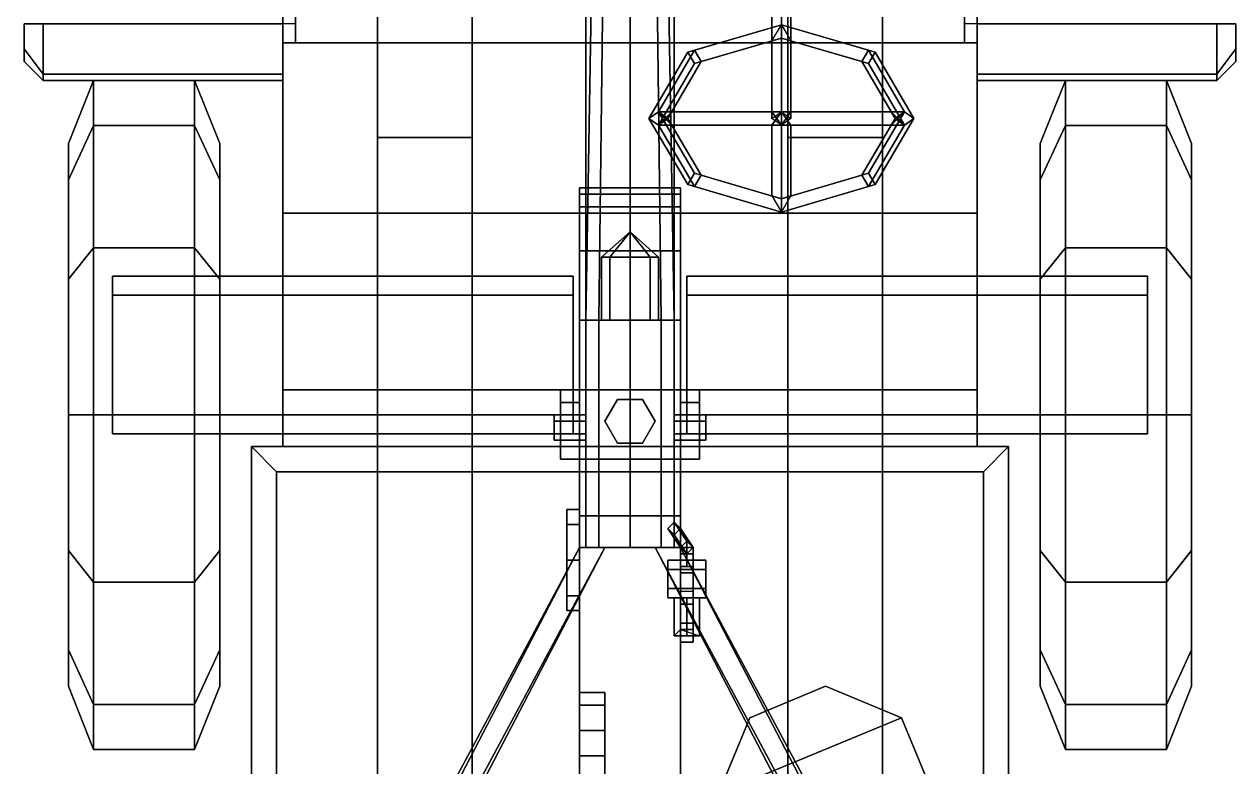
# Model space of a CAD drawing. Header units: millimetres. Extents: x -0.96 to 3, y -1.97 to 6.
# Drawn here: x -0.96 to 0.96, y -0.568 to 0.609 of the extents above; entities that cross this region are included whole.
import ezdxf

# ---------------------------------------------------------------- set-up
doc = ezdxf.new("R2010")
doc.units = ezdxf.units.MM
for name, color, linetype in [('barrel', 1, 'Continuous'), ('mudguards', 6, 'Continuous'), ('sleeve', 5, 'Continuous'), ('turret', 2, 'Continuous'), ('wheels', 2, 'Continuous')]:
    doc.layers.add(name, color=color, linetype=linetype)

msp = doc.modelspace()

# ---------------------------------------------------------------- linework, layer by layer
for points in [[(0.225, 0.46, 1.53), (0.24, 0.4706, 1.5406), (0.24, 1.0787, 0.9325), (0.225, 1.0681, 0.9219)], [(0.24, 0.4706, 1.5406), (0.255, 0.46, 1.53), (0.255, 1.0681, 0.9219), (0.24, 1.0787, 0.9325)], [(0.24, 0.4494, 1.5194), (0.225, 0.46, 1.53), (0.225, 1.0681, 0.9219), (0.24, 1.0575, 0.9113)], [(0.255, 0.46, 1.53), (0.24, 0.4494, 1.5194), (0.24, 1.0575, 0.9113), (0.255, 1.0681, 0.9219)], [(-0.25, 0.99, 0.54), (-0.25, 0.43, 0.41), (-0.4, 0.43, 0.41), (-0.4, 0.99, 0.54)], [(-0.4, 0.99, 0.54), (-0.4, 0.43, 0.41), (-0.4, 0.43, 0.57), (-0.4, 0.94, 0.61)], [(-0.25, 0.43, 0.57), (-0.25, 0.43, 0.41), (-0.25, 0.99, 0.54), (-0.25, 0.94, 0.61)], [(0.25, 0.99, 0.54), (0.25, 0.43, 0.41), (0.25, 0.43, 0.57), (0.25, 0.94, 0.61)], [(0.4, 0.99, 0.54), (0.4, 0.43, 0.41), (0.25, 0.43, 0.41), (0.25, 0.99, 0.54)], [(0.4, 0.43, 0.57), (0.4, 0.43, 0.41), (0.4, 0.99, 0.54), (0.4, 0.94, 0.61)], [(-0.55, 0.94, 0.78), (-0.55, 0.03, 0.78), (-0.55, 0.03, 0.87), (-0.55, 0.94, 0.87)], [(0.55, 0.94, 0.78), (0.55, 0.03, 0.78), (-0.55, 0.03, 0.78), (-0.55, 0.94, 0.78)], [(-0.4, 0.94, 0.61), (-0.4, 0.43, 0.57), (-0.25, 0.43, 0.57), (-0.25, 0.94, 0.61)], [(0.25, 0.94, 0.61), (0.25, 0.43, 0.57), (0.4, 0.43, 0.57), (0.4, 0.94, 0.61)], [(0.55, 0.03, 0.87), (0.55, 0.03, 0.78), (0.55, 0.94, 0.78), (0.55, 0.94, 0.87)], [(-0.55, 0.92, 0.87), (-0.55, 0.58, 0.87), (-0.55, 0.61, 1.1), (-0.55, 0.92, 1.36)], [(-0.53, 0.92, 0.87), (-0.53, 0.58, 0.87), (0.53, 0.58, 0.87), (0.53, 0.92, 0.87)], [(-0.53, 0.61, 1.1), (-0.53, 0.58, 0.87), (-0.53, 0.92, 0.87), (-0.53, 0.92, 1.36)], [(0.53, 0.92, 0.87), (0.53, 0.58, 0.87), (0.53, 0.61, 1.1), (0.53, 0.92, 1.36)], [(0.55, 0.61, 1.1), (0.55, 0.58, 0.87), (0.55, 0.92, 0.87), (0.55, 0.92, 1.36)], [(-0.55, 0.61, 1.1), (-0.55, 0.58, 0.87), (-0.53, 0.58, 0.87), (-0.53, 0.61, 1.1)], [(0.0915, 0.565, 1.635), (0.1021, 0.5469, 1.6381), (0.24, 0.5873, 1.6785), (0.24, 0.6085, 1.6785)], [(0.1021, 0.5681, 1.6169), (0.0915, 0.565, 1.635), (0.24, 0.6085, 1.6785), (0.24, 0.6085, 1.6573)], [(0.1127, 0.55, 1.62), (0.1021, 0.5681, 1.6169), (0.24, 0.6085, 1.6573), (0.24, 0.5873, 1.6573)], [(0.24, 0.4706, 1.5194), (0.225, 0.4706, 1.5406), (0.225, 0.5829, 1.6529), (0.24, 0.6085, 1.6573)], [(0.24, 0.6085, 1.6785), (0.24, 0.5873, 1.6785), (0.3779, 0.5469, 1.6381), (0.3885, 0.565, 1.635)], [(0.24, 0.5873, 1.6573), (0.24, 0.6085, 1.6573), (0.3779, 0.5681, 1.6169), (0.3673, 0.55, 1.62)], [(0.24, 0.6085, 1.6573), (0.24, 0.6085, 1.6785), (0.3885, 0.565, 1.635), (0.3779, 0.5681, 1.6169)], [(0.255, 0.4706, 1.5406), (0.24, 0.4706, 1.5194), (0.24, 0.6085, 1.6573), (0.255, 0.5829, 1.6529)], [(0.53, 0.61, 1.1), (0.53, 0.58, 0.87), (0.55, 0.58, 0.87), (0.55, 0.61, 1.1)], [(-0.55, 0.58, 0.87), (-0.55, 0.03, 0.87), (0.55, 0.03, 0.87), (0.55, 0.58, 0.87)], [(0.1021, 0.5469, 1.6381), (0.1127, 0.55, 1.62), (0.24, 0.5873, 1.6573), (0.24, 0.5873, 1.6785)], [(0.225, 0.4706, 1.5406), (0.24, 0.4494, 1.5406), (0.24, 0.5873, 1.6785), (0.225, 0.5829, 1.6529)], [(0.24, 0.5873, 1.6785), (0.24, 0.5873, 1.6573), (0.3673, 0.55, 1.62), (0.3779, 0.5469, 1.6381)], [(0.24, 0.4494, 1.5406), (0.255, 0.4706, 1.5406), (0.255, 0.5829, 1.6529), (0.24, 0.5873, 1.6785)], [(0.045, 0.4706, 1.5194), (0.03, 0.46, 1.53), (0.0915, 0.565, 1.635), (0.1021, 0.5681, 1.6169)], [(0.03, 0.46, 1.53), (0.045, 0.4494, 1.5406), (0.1021, 0.5469, 1.6381), (0.0915, 0.565, 1.635)], [(0.06, 0.46, 1.53), (0.045, 0.4706, 1.5194), (0.1021, 0.5681, 1.6169), (0.1127, 0.55, 1.62)], [(0.3673, 0.55, 1.62), (0.3779, 0.5681, 1.6169), (0.435, 0.4706, 1.5194), (0.42, 0.46, 1.53)], [(0.3779, 0.5681, 1.6169), (0.3885, 0.565, 1.635), (0.45, 0.46, 1.53), (0.435, 0.4706, 1.5194)], [(0.3885, 0.565, 1.635), (0.3779, 0.5469, 1.6381), (0.435, 0.4494, 1.5406), (0.45, 0.46, 1.53)], [(0.045, 0.4494, 1.5406), (0.06, 0.46, 1.53), (0.1127, 0.55, 1.62), (0.1021, 0.5469, 1.6381)], [(0.3779, 0.5469, 1.6381), (0.3673, 0.55, 1.62), (0.42, 0.46, 1.53), (0.435, 0.4494, 1.5406)], [(0.1021, 0.3731, 1.4219), (0.0915, 0.355, 1.425), (0.03, 0.46, 1.53), (0.045, 0.4706, 1.5194)], [(0.225, 0.4706, 1.5406), (0.24, 0.4706, 1.5194), (0.045, 0.4706, 1.5194), (0.0662, 0.4706, 1.5406)], [(0.24, 0.4706, 1.5194), (0.225, 0.4494, 1.5194), (0.0662, 0.4494, 1.5194), (0.045, 0.4706, 1.5194)], [(0.24, 0.4494, 1.5406), (0.225, 0.4706, 1.5406), (0.0662, 0.4706, 1.5406), (0.045, 0.4494, 1.5406)], [(0.1127, 0.37, 1.44), (0.1021, 0.3731, 1.4219), (0.045, 0.4706, 1.5194), (0.06, 0.46, 1.53)], [(0.225, 0.4494, 1.5194), (0.24, 0.4706, 1.5194), (0.24, 0.3327, 1.3815), (0.225, 0.3371, 1.4071)], [(0.24, 0.4706, 1.5194), (0.255, 0.4494, 1.5194), (0.255, 0.3371, 1.4071), (0.24, 0.3327, 1.3815)], [(0.255, 0.4494, 1.5194), (0.24, 0.4706, 1.5194), (0.435, 0.4706, 1.5194), (0.4138, 0.4494, 1.5194)], [(0.24, 0.4706, 1.5194), (0.255, 0.4706, 1.5406), (0.4138, 0.4706, 1.5406), (0.435, 0.4706, 1.5194)], [(0.255, 0.4706, 1.5406), (0.24, 0.4494, 1.5406), (0.435, 0.4494, 1.5406), (0.4138, 0.4706, 1.5406)], [(0.42, 0.46, 1.53), (0.435, 0.4706, 1.5194), (0.3779, 0.3731, 1.4219), (0.3673, 0.37, 1.44)], [(0.435, 0.4706, 1.5194), (0.45, 0.46, 1.53), (0.3885, 0.355, 1.425), (0.3779, 0.3731, 1.4219)], [(0.0915, 0.355, 1.425), (0.1021, 0.3519, 1.4431), (0.045, 0.4494, 1.5406), (0.03, 0.46, 1.53)], [(0.1021, 0.3519, 1.4431), (0.1127, 0.37, 1.44), (0.06, 0.46, 1.53), (0.045, 0.4494, 1.5406)], [(0.225, 0.4494, 1.5194), (0.24, 0.4494, 1.5406), (0.045, 0.4494, 1.5406), (0.0662, 0.4494, 1.5194)], [(0.24, 0.4494, 1.5406), (0.225, 0.4494, 1.5194), (0.225, 0.3371, 1.4071), (0.24, 0.3115, 1.4027)], [(0.255, 0.4494, 1.5194), (0.24, 0.4494, 1.5406), (0.24, 0.3115, 1.4027), (0.255, 0.3371, 1.4071)], [(0.24, 0.4494, 1.5406), (0.255, 0.4494, 1.5194), (0.4138, 0.4494, 1.5194), (0.435, 0.4494, 1.5406)], [(0.435, 0.4494, 1.5406), (0.42, 0.46, 1.53), (0.3673, 0.37, 1.44), (0.3779, 0.3519, 1.4431)], [(0.45, 0.46, 1.53), (0.435, 0.4494, 1.5406), (0.3779, 0.3519, 1.4431), (0.3885, 0.355, 1.425)], [(-0.4, 0.43, 0.41), (-0.4, -1.3, 0.41), (-0.4, -1.3, 0.61), (-0.4, 0.43, 0.61)], [(-0.25, 0.43, 0.41), (-0.25, -1.3, 0.41), (-0.4, -1.3, 0.41), (-0.4, 0.43, 0.41)], [(-0.25, 0.43, 0.61), (-0.25, 0.43, 0.57), (-0.4, 0.43, 0.57), (-0.4, 0.43, 0.61)], [(-0.4, 0.43, 0.61), (-0.4, -1.3, 0.61), (-0.25, -1.3, 0.61), (-0.25, 0.43, 0.61)], [(-0.25, -1.3, 0.61), (-0.25, -1.3, 0.41), (-0.25, 0.43, 0.41), (-0.25, 0.43, 0.61)], [(0.25, 0.43, 0.61), (0.25, -1.3, 0.61), (0.4, -1.3, 0.61), (0.4, 0.43, 0.61)], [(0.25, 0.43, 0.41), (0.25, -1.3, 0.41), (0.25, -1.3, 0.61), (0.25, 0.43, 0.61)], [(0.4, 0.43, 0.61), (0.4, 0.43, 0.57), (0.25, 0.43, 0.57), (0.25, 0.43, 0.61)], [(0.4, 0.43, 0.41), (0.4, -1.3, 0.41), (0.25, -1.3, 0.41), (0.25, 0.43, 0.41)], [(0.4, -1.3, 0.61), (0.4, -1.3, 0.41), (0.4, 0.43, 0.41), (0.4, 0.43, 0.61)], [(0.24, 0.3327, 1.3815), (0.24, 0.3115, 1.3815), (0.0915, 0.355, 1.425), (0.1021, 0.3731, 1.4219)], [(0.24, 0.3327, 1.4027), (0.24, 0.3327, 1.3815), (0.1021, 0.3731, 1.4219), (0.1127, 0.37, 1.44)], [(0.24, 0.3115, 1.4027), (0.24, 0.3327, 1.4027), (0.1127, 0.37, 1.44), (0.1021, 0.3519, 1.4431)], [(0.3673, 0.37, 1.44), (0.3779, 0.3731, 1.4219), (0.24, 0.3327, 1.3815), (0.24, 0.3327, 1.4027)], [(0.3779, 0.3731, 1.4219), (0.3885, 0.355, 1.425), (0.24, 0.3115, 1.3815), (0.24, 0.3327, 1.3815)], [(0.3779, 0.3519, 1.4431), (0.3673, 0.37, 1.44), (0.24, 0.3327, 1.4027), (0.24, 0.3115, 1.4027)], [(0.24, 0.3115, 1.3815), (0.24, 0.3115, 1.4027), (0.1021, 0.3519, 1.4431), (0.0915, 0.355, 1.425)], [(0.3885, 0.355, 1.425), (0.3779, 0.3519, 1.4431), (0.24, 0.3115, 1.4027), (0.24, 0.3115, 1.3815)], [(-0.55, 0.31, 1), (-0.55, 0.03, 1), (-0.55, 0.03, 1.03), (-0.55, 0.31, 1.03)], [(-0.55, 0.31, 1.03), (-0.55, 0.03, 1.03), (0.55, 0.03, 1.03), (0.55, 0.31, 1.03)], [(0.55, 0.31, 1.03), (0.55, 0.31, 1), (-0.55, 0.31, 1), (-0.55, 0.31, 1.03)], [(0.55, 0.31, 1), (0.55, 0.03, 1), (-0.55, 0.03, 1), (-0.55, 0.31, 1)], [(0.55, 0.03, 1.03), (0.55, 0.03, 1), (0.55, 0.31, 1), (0.55, 0.31, 1.03)], [(-0.55, 0.03, 1.29), (-0.55, -0.06, 1.29), (0.55, -0.06, 1.29), (0.55, 0.03, 1.29)], [(-0.55, -0.06, 0.61), (-0.55, -0.06, 1.29), (-0.55, 0.03, 1.29), (-0.55, 0.03, 0.61)], [(-0.55, 0.03, 0.87), (-0.55, 0.03, 1.29), (0.55, 0.03, 1.29), (0.55, 0.03, 0.87)], [(-0.55, 0.03, 0.61), (-0.55, 0.03, 0.78), (0.55, 0.03, 0.78), (0.55, 0.03, 0.61)], [(0.55, 0.03, 1.29), (0.55, -0.06, 1.29), (0.55, -0.06, 0.61), (0.55, 0.03, 0.61)], [(-0.02, 0.0146, 1.29), (-0.04, -0.02, 1.29), (-0.04, -0.02, 1.31), (-0.02, 0.0146, 1.31)], [(0.02, 0.0146, 1.29), (-0.02, 0.0146, 1.29), (-0.02, 0.0146, 1.31), (0.02, 0.0146, 1.31)], [(0.04, -0.02, 1.29), (0.02, 0.0146, 1.29), (0.02, 0.0146, 1.31), (0.04, -0.02, 1.31)], [(-0.04, -0.02, 1.29), (-0.02, -0.0546, 1.29), (-0.02, -0.0546, 1.31), (-0.04, -0.02, 1.31)], [(0.02, -0.0546, 1.29), (0.04, -0.02, 1.29), (0.04, -0.02, 1.31), (0.02, -0.0546, 1.31)], [(-0.02, -0.0546, 1.29), (0.02, -0.0546, 1.29), (0.02, -0.0546, 1.31), (-0.02, -0.0546, 1.31)], [(0.6, -0.06, 0.95), (0.6, -1.97, 0.95), (-0.6, -1.97, 0.95), (-0.6, -0.06, 0.95)], [(-0.56, -0.1, 1.15), (-0.6, -0.06, 1.15), (-0.6, -1.97, 1.15), (-0.56, -1.93, 1.15)], [(-0.6, -1.97, 0.95), (-0.6, -1.97, 1.15), (-0.6, -0.06, 1.15), (-0.6, -0.06, 0.95)], [(0.56, -0.1, 1.15), (0.6, -0.06, 1.15), (-0.6, -0.06, 1.15), (-0.56, -0.1, 1.15)], [(-0.6, -0.06, 0.95), (-0.6, -0.06, 1.15), (-0.55, -0.06, 1.15), (-0.55, -0.06, 0.95)], [(0.55, -0.06, 1.15), (0.55, -0.06, 1.29), (-0.55, -0.06, 1.29), (-0.55, -0.06, 1.15)], [(0.55, -0.06, 0.61), (0.55, -0.06, 0.95), (-0.55, -0.06, 0.95), (-0.55, -0.06, 0.61)], [(0.55, -0.06, 0.95), (0.55, -0.06, 1.15), (0.6, -0.06, 1.15), (0.6, -0.06, 0.95)], [(0.56, -1.93, 1.15), (0.6, -1.97, 1.15), (0.6, -0.06, 1.15), (0.56, -0.1, 1.15)], [(0.6, -0.06, 0.95), (0.6, -0.06, 1.15), (0.6, -1.97, 1.15), (0.6, -1.97, 0.95)], [(-0.56, -0.1, 0.99), (-0.56, -1.93, 0.99), (0.56, -1.93, 0.99), (0.56, -0.1, 0.99)], [(-0.56, -0.1, 0.99), (-0.56, -0.1, 1.15), (-0.56, -1.93, 1.15), (-0.56, -1.93, 0.99)], [(0.56, -0.1, 0.99), (0.56, -0.1, 1.15), (-0.56, -0.1, 1.15), (-0.56, -0.1, 0.99)], [(0.56, -1.93, 0.99), (0.56, -1.93, 1.15), (0.56, -0.1, 1.15), (0.56, -0.1, 0.99)], [(-0.08, -0.22, 1.52), (-0.6, -1.19, 1.29), (-0.56, -1.19, 1.29), (-0.04, -0.22, 1.52)], [(-0.04, -0.22, 1.34), (-0.56, -1.22, 1.15), (-0.6, -1.22, 1.15), (-0.08, -0.22, 1.34)], [(-0.08, -0.22, 1.34), (-0.6, -1.22, 1.15), (-0.6, -1.19, 1.29), (-0.08, -0.22, 1.52)], [(-0.56, -1.19, 1.29), (-0.56, -1.22, 1.15), (-0.04, -0.22, 1.34), (-0.04, -0.22, 1.52)], [(-0.04, -0.22, 1.38), (-0.04, -0.22, 1.34), (-0.08, -0.22, 1.34), (-0.08, -0.22, 1.38)], [(0.04, -0.22, 1.34), (0.56, -1.22, 1.15), (0.56, -1.19, 1.29), (0.04, -0.22, 1.52)], [(0.08, -0.22, 1.38), (0.08, -0.22, 1.34), (0.04, -0.22, 1.34), (0.04, -0.22, 1.38)], [(0.08, -0.22, 1.34), (0.6, -1.22, 1.15), (0.56, -1.22, 1.15), (0.04, -0.22, 1.34)], [(0.04, -0.22, 1.52), (0.56, -1.19, 1.29), (0.6, -1.19, 1.29), (0.08, -0.22, 1.52)], [(0.6, -1.19, 1.29), (0.6, -1.22, 1.15), (0.08, -0.22, 1.34), (0.08, -0.22, 1.52)], [(0.31, -0.44, 1.46), (0.1898, -0.4898, 1.46), (0.14, -0.61, 1.46), (0.4302, -0.4898, 1.46)], [(0.31, -0.44, 1.44), (0.1898, -0.4898, 1.44), (0.1898, -0.4898, 1.46), (0.31, -0.44, 1.46)], [(0.4302, -0.4898, 1.44), (0.31, -0.44, 1.44), (0.31, -0.44, 1.46), (0.4302, -0.4898, 1.46)], [(0.1898, -0.4898, 1.44), (0.14, -0.61, 1.44), (0.14, -0.61, 1.46), (0.1898, -0.4898, 1.46)], [(0.4302, -0.4898, 1.46), (0.14, -0.61, 1.46), (0.1898, -0.7302, 1.46), (0.48, -0.61, 1.46)], [(0.48, -0.61, 1.44), (0.4302, -0.4898, 1.44), (0.4302, -0.4898, 1.46), (0.48, -0.61, 1.46)]]:
    msp.add_3dface(points)
at = {"layer": 'barrel'}
for points in [[(-0.0495, 0.14, 1.6205), (-0.07, 0.14, 1.67), (-0.055, 1.01, 1.67), (-0.0389, 1.01, 1.6311)], [(-0.07, 0.14, 1.67), (-0.0495, 0.14, 1.7195), (-0.0389, 1.01, 1.7089), (-0.055, 1.01, 1.67)], [(0, 0.14, 1.6), (-0.0495, 0.14, 1.6205), (-0.0389, 1.01, 1.6311), (0, 1.01, 1.615)], [(-0.0495, 0.14, 1.7195), (0, 0.14, 1.74), (0, 1.01, 1.725), (-0.0389, 1.01, 1.7089)], [(0.0495, 0.14, 1.6205), (0, 0.14, 1.6), (0, 1.01, 1.615), (0.0389, 1.01, 1.6311)], [(0, 0.14, 1.74), (0.0495, 0.14, 1.7195), (0.0389, 1.01, 1.7089), (0, 1.01, 1.725)], [(0.07, 0.14, 1.67), (0.0495, 0.14, 1.6205), (0.0389, 1.01, 1.6311), (0.055, 1.01, 1.67)], [(0.0495, 0.14, 1.7195), (0.07, 0.14, 1.67), (0.055, 1.01, 1.67), (0.0389, 1.01, 1.7089)], [(-0.0495, 0.14, 1.7195), (-0.07, 0.14, 1.67), (-0.07, -0.22, 1.67), (-0.0495, -0.22, 1.7195)], [(-0.07, 0.14, 1.67), (-0.0495, 0.14, 1.6205), (-0.0495, -0.22, 1.6205), (-0.07, -0.22, 1.67)], [(0, 0.14, 1.74), (-0.0495, 0.14, 1.7195), (-0.0495, -0.22, 1.7195), (0, -0.22, 1.74)], [(-0.0495, 0.14, 1.6205), (0, 0.14, 1.6), (0, -0.22, 1.6), (-0.0495, -0.22, 1.6205)], [(0.0495, 0.14, 1.7195), (0, 0.14, 1.74), (0, -0.22, 1.74), (0.0495, -0.22, 1.7195)], [(0, 0.14, 1.6), (0.0495, 0.14, 1.6205), (0.0495, -0.22, 1.6205), (0, -0.22, 1.6)], [(0.07, 0.14, 1.67), (0.0495, 0.14, 1.7195), (0.0495, -0.22, 1.7195), (0.07, -0.22, 1.67)], [(0.0495, 0.14, 1.6205), (0.07, 0.14, 1.67), (0.07, -0.22, 1.67), (0.0495, -0.22, 1.6205)], [(-0.08, -0.22, 1.6), (-0.08, -0.71, 1.6), (-0.08, -0.71, 1.75), (-0.08, -0.22, 1.75)], [(0.08, -0.22, 1.75), (0.08, -0.22, 1.6), (-0.08, -0.22, 1.6), (-0.08, -0.22, 1.75)], [(0.08, -0.22, 1.6), (0.08, -0.71, 1.6), (-0.08, -0.71, 1.6), (-0.08, -0.22, 1.6)], [(-0.08, -0.22, 1.75), (-0.08, -0.71, 1.75), (0.08, -0.71, 1.75), (0.08, -0.22, 1.75)], [(0.08, -0.71, 1.75), (0.08, -0.71, 1.6), (0.08, -0.22, 1.6), (0.08, -0.22, 1.75)]]:
    msp.add_3dface(points, dxfattribs=at)
at = {"layer": 'mudguards'}
for points in [[(-0.93, 0.61, 0.91), (-0.93, 0.53, 0.73), (-0.96, 0.57, 0.69), (-0.96, 0.61, 0.79)], [(-0.96, 0.61, 0.79), (-0.96, 0.57, 0.69), (-0.93, 0.53, 0.73), (-0.93, 0.61, 0.91)], [(-0.55, 0.61, 0.91), (-0.55, 0.53, 0.73), (-0.93, 0.53, 0.73), (-0.93, 0.61, 0.91)], [(-0.93, 0.61, 0.91), (-0.93, 0.53, 0.73), (-0.55, 0.53, 0.73), (-0.55, 0.61, 0.91)], [(0.55, 0.61, 0.91), (0.55, 0.53, 0.73), (0.93, 0.53, 0.73), (0.93, 0.61, 0.91)], [(0.93, 0.61, 0.91), (0.93, 0.53, 0.73), (0.55, 0.53, 0.73), (0.55, 0.61, 0.91)], [(0.93, 0.61, 0.91), (0.93, 0.53, 0.73), (0.96, 0.57, 0.69), (0.96, 0.61, 0.79)], [(0.96, 0.61, 0.79), (0.96, 0.57, 0.69), (0.93, 0.53, 0.73), (0.93, 0.61, 0.91)], [(-0.96, 0.57, 0.69), (-0.96, 0.55, 0.47), (-0.93, 0.52, 0.46), (-0.93, 0.53, 0.73)], [(-0.93, 0.53, 0.73), (-0.93, 0.52, 0.46), (-0.96, 0.55, 0.47), (-0.96, 0.57, 0.69)], [(0.96, 0.57, 0.69), (0.96, 0.55, 0.47), (0.93, 0.52, 0.46), (0.93, 0.53, 0.73)], [(0.93, 0.53, 0.73), (0.93, 0.52, 0.46), (0.96, 0.55, 0.47), (0.96, 0.57, 0.69)], [(-0.55, 0.53, 0.73), (-0.55, 0.52, 0.46), (-0.93, 0.52, 0.46), (-0.93, 0.53, 0.73)], [(-0.93, 0.53, 0.73), (-0.93, 0.52, 0.46), (-0.55, 0.52, 0.46), (-0.55, 0.53, 0.73)], [(0.93, 0.53, 0.73), (0.93, 0.52, 0.46), (0.55, 0.52, 0.46), (0.55, 0.53, 0.73)], [(0.55, 0.53, 0.73), (0.55, 0.52, 0.46), (0.93, 0.52, 0.46), (0.93, 0.53, 0.73)]]:
    msp.add_3dface(points, dxfattribs=at)
at = {"layer": 'sleeve'}
for points in [[(-0.07, 1.24, 1.38), (-0.07, -0.22, 1.38), (-0.07, -0.22, 1.55), (-0.07, 1.24, 1.55)], [(0.07, 1.24, 1.38), (0.07, -0.22, 1.38), (-0.07, -0.22, 1.38), (-0.07, 1.24, 1.38)], [(-0.07, 1.24, 1.55), (-0.07, 0.14, 1.55), (0.07, 0.14, 1.55), (0.07, 1.24, 1.55)], [(0.07, -0.22, 1.55), (0.07, -0.22, 1.38), (0.07, 1.24, 1.38), (0.07, 1.24, 1.55)], [(-0.08, 0.34, 1.99), (-0.08, 0.35, 2.06), (0.08, 0.35, 2.06), (0.08, 0.34, 1.99)], [(-0.08, 0.32, 1.94), (-0.08, -0.17, 2.06), (-0.08, 0.35, 2.06), (-0.08, 0.34, 1.99)], [(-0.08, 0.35, 2.06), (-0.08, -0.17, 2.06), (0.08, -0.17, 2.06), (0.08, 0.35, 2.06)], [(0.08, 0.35, 2.06), (0.08, -0.17, 2.06), (0.08, 0.32, 1.94), (0.08, 0.34, 1.99)], [(0.08, 0.34, 1.99), (0.08, 0.32, 1.94), (-0.08, 0.32, 1.94), (-0.08, 0.34, 1.99)], [(-0.08, 0.25, 1.87), (-0.08, -0.17, 1.87), (-0.08, -0.17, 2.06), (-0.08, 0.32, 1.94)], [(0.08, 0.32, 1.94), (0.08, 0.25, 1.87), (-0.08, 0.25, 1.87), (-0.08, 0.32, 1.94)], [(0.08, -0.17, 2.06), (0.08, -0.17, 1.87), (0.08, 0.25, 1.87), (0.08, 0.32, 1.94)], [(-0.0318, 0.24, 1.7782), (-0.045, 0.24, 1.81), (0, 0.28, 1.81)], [(-0.045, 0.24, 1.81), (-0.0318, 0.24, 1.8418), (0, 0.28, 1.81)], [(0, 0.24, 1.765), (-0.0318, 0.24, 1.7782), (0, 0.28, 1.81)], [(-0.0318, 0.24, 1.8418), (0, 0.24, 1.855), (0, 0.28, 1.81)], [(0.045, 0.24, 1.81), (0.0318, 0.24, 1.7782), (0, 0.28, 1.81)], [(0.0318, 0.24, 1.7782), (0, 0.24, 1.765), (0, 0.28, 1.81)], [(0, 0.24, 1.855), (0.0318, 0.24, 1.8418), (0, 0.28, 1.81)], [(0.0318, 0.24, 1.8418), (0.045, 0.24, 1.81), (0, 0.28, 1.81)], [(0.08, 0.25, 1.87), (0.08, 0.14, 1.87), (-0.08, 0.14, 1.87), (-0.08, 0.25, 1.87)], [(-0.0318, 0.24, 1.8418), (-0.045, 0.24, 1.81), (-0.045, 0.14, 1.81), (-0.0318, 0.14, 1.8418)], [(-0.045, 0.24, 1.81), (-0.0318, 0.24, 1.7782), (-0.0318, 0.14, 1.7782), (-0.045, 0.14, 1.81)], [(0, 0.24, 1.855), (-0.0318, 0.24, 1.8418), (-0.0318, 0.14, 1.8418), (0, 0.14, 1.855)], [(-0.0318, 0.24, 1.7782), (0, 0.24, 1.765), (0, 0.14, 1.765), (-0.0318, 0.14, 1.7782)], [(0.0318, 0.24, 1.8418), (0, 0.24, 1.855), (0, 0.14, 1.855), (0.0318, 0.14, 1.8418)], [(0, 0.24, 1.765), (0.0318, 0.24, 1.7782), (0.0318, 0.14, 1.7782), (0, 0.14, 1.765)], [(0.045, 0.24, 1.81), (0.0318, 0.24, 1.8418), (0.0318, 0.14, 1.8418), (0.045, 0.14, 1.81)], [(0.0318, 0.24, 1.7782), (0.045, 0.24, 1.81), (0.045, 0.14, 1.81), (0.0318, 0.14, 1.7782)], [(0.08, 0.14, 1.87), (0.08, 0.14, 1.75), (-0.08, 0.14, 1.75), (-0.08, 0.14, 1.87)], [(-0.08, 0.14, 1.75), (-0.08, -0.71, 1.75), (-0.08, -0.71, 1.87), (-0.08, 0.14, 1.87)], [(-0.08, 0.14, 1.55), (-0.08, -0.22, 1.55), (-0.08, -0.22, 1.75), (-0.08, 0.14, 1.75)], [(0.08, 0.14, 1.75), (0.08, 0.14, 1.55), (-0.08, 0.14, 1.55), (-0.08, 0.14, 1.75)], [(0.08, -0.71, 1.87), (0.08, -0.71, 1.75), (0.08, 0.14, 1.75), (0.08, 0.14, 1.87)], [(0.08, -0.22, 1.75), (0.08, -0.22, 1.55), (0.08, 0.14, 1.55), (0.08, 0.14, 1.75)], [(-0.07, -0.02, 1.4773), (-0.07, -0.01, 1.46), (-0.12, -0.01, 1.46), (-0.12, -0.02, 1.4773)], [(-0.07, -0.01, 1.46), (-0.07, -0.02, 1.4427), (-0.12, -0.02, 1.4427), (-0.12, -0.01, 1.46)], [(-0.12, -0.02, 1.4427), (-0.12, -0.04, 1.4427), (-0.12, -0.05, 1.46), (-0.12, -0.01, 1.46)], [(-0.12, -0.01, 1.46), (-0.12, -0.05, 1.46), (-0.12, -0.04, 1.4773), (-0.12, -0.02, 1.4773)], [(0.12, -0.02, 1.4773), (0.12, -0.01, 1.46), (0.07, -0.01, 1.46), (0.07, -0.02, 1.4773)], [(0.12, -0.01, 1.46), (0.12, -0.02, 1.4427), (0.07, -0.02, 1.4427), (0.07, -0.01, 1.46)], [(0.12, -0.05, 1.46), (0.12, -0.01, 1.46), (0.12, -0.02, 1.4773), (0.12, -0.04, 1.4773)], [(0.12, -0.04, 1.4427), (0.12, -0.02, 1.4427), (0.12, -0.01, 1.46), (0.12, -0.05, 1.46)], [(-0.07, -0.04, 1.4773), (-0.07, -0.02, 1.4773), (-0.12, -0.02, 1.4773), (-0.12, -0.04, 1.4773)], [(-0.07, -0.02, 1.4427), (-0.07, -0.04, 1.4427), (-0.12, -0.04, 1.4427), (-0.12, -0.02, 1.4427)], [(0.12, -0.04, 1.4773), (0.12, -0.02, 1.4773), (0.07, -0.02, 1.4773), (0.07, -0.04, 1.4773)], [(0.12, -0.02, 1.4427), (0.12, -0.04, 1.4427), (0.07, -0.04, 1.4427), (0.07, -0.02, 1.4427)], [(-0.07, -0.05, 1.46), (-0.07, -0.04, 1.4773), (-0.12, -0.04, 1.4773), (-0.12, -0.05, 1.46)], [(-0.07, -0.04, 1.4427), (-0.07, -0.05, 1.46), (-0.12, -0.05, 1.46), (-0.12, -0.04, 1.4427)], [(0.12, -0.05, 1.46), (0.12, -0.04, 1.4773), (0.07, -0.04, 1.4773), (0.07, -0.05, 1.46)], [(0.12, -0.04, 1.4427), (0.12, -0.05, 1.46), (0.07, -0.05, 1.46), (0.07, -0.04, 1.4427)], [(-0.08, -0.1834, 1.8566), (-0.08, -0.16, 1.8), (-0.1, -0.16, 1.8), (-0.1, -0.1834, 1.8566)], [(-0.08, -0.16, 1.8), (-0.08, -0.1834, 1.7434), (-0.1, -0.1834, 1.7434), (-0.1, -0.16, 1.8)], [(-0.1, -0.32, 1.8), (-0.1, -0.1834, 1.8566), (-0.1, -0.16, 1.8), (-0.1, -0.2966, 1.7434)], [(-0.1, -0.2966, 1.7434), (-0.1, -0.16, 1.8), (-0.1, -0.1834, 1.7434), (-0.1, -0.24, 1.72)], [(-0.08, -0.17, 1.87), (-0.08, -0.71, 1.87), (0.08, -0.71, 1.87), (0.08, -0.17, 1.87)], [(-0.08, -0.17, 2.06), (-0.08, -0.17, 1.87), (0.08, -0.17, 1.87), (0.08, -0.17, 2.06)], [(-0.08, -0.24, 1.88), (-0.08, -0.1834, 1.8566), (-0.1, -0.1834, 1.8566), (-0.1, -0.24, 1.88)], [(-0.08, -0.1834, 1.7434), (-0.08, -0.24, 1.72), (-0.1, -0.24, 1.72), (-0.1, -0.1834, 1.7434)], [(-0.1, -0.2966, 1.8566), (-0.1, -0.24, 1.88), (-0.1, -0.1834, 1.8566), (-0.1, -0.32, 1.8)], [(0.07, -0.18, 1.87), (0.06, -0.19, 1.87), (0.08, -0.22, 2.1), (0.09, -0.21, 2.11)], [(0.06, -0.19, 1.87), (0.07, -0.2, 1.87), (0.09, -0.23, 2.09), (0.08, -0.22, 2.1)], [(0.08, -0.19, 1.87), (0.07, -0.18, 1.87), (0.09, -0.21, 2.11), (0.1, -0.22, 2.1)], [(0.07, -0.2, 1.87), (0.08, -0.19, 1.87), (0.1, -0.22, 2.1), (0.09, -0.23, 2.09)], [(0.09, -0.21, 2.11), (0.08, -0.22, 2.1), (0.08, -0.25, 2.1), (0.09, -0.25, 2.11)], [(0.1, -0.22, 2.1), (0.09, -0.21, 2.11), (0.09, -0.25, 2.11), (0.1, -0.25, 2.1)], [(-0.08, -0.2641, 1.87), (-0.08, -0.2159, 1.87), (-0.08, -0.2159, 1.87), (-0.08, -0.24, 1.88)], [(0.08, -0.22, 1.75), (0.08, -0.71, 1.75), (-0.08, -0.71, 1.75), (-0.08, -0.22, 1.75)], [(-0.08, -0.22, 1.75), (-0.08, -0.22, 1.55), (0.08, -0.22, 1.55), (0.08, -0.22, 1.75)], [(-0.07, -0.22, 1.55), (-0.07, -0.22, 1.38), (0.07, -0.22, 1.38), (0.07, -0.22, 1.55)], [(0.1, -0.22, 1.87), (0.1, -0.22, 1.72), (0.08, -0.22, 1.72), (0.08, -0.22, 1.87)], [(0.1, -0.22, 1.72), (0.1, -0.26, 1.72), (0.08, -0.26, 1.72), (0.08, -0.22, 1.72)], [(0.1, -0.25, 1.98), (0.1, -0.22, 1.87), (0.08, -0.22, 1.87), (0.08, -0.25, 1.98)], [(0.08, -0.22, 1.87), (0.08, -0.26, 1.87), (0.08, -0.3, 1.97), (0.08, -0.25, 1.98)], [(0.08, -0.22, 2.1), (0.09, -0.23, 2.09), (0.09, -0.25, 2.09), (0.08, -0.25, 2.1)], [(0.1, -0.23, 2.05), (0.1, -0.23, 2.01), (0.08, -0.23, 2.01), (0.08, -0.23, 2.05)], [(0.08, -0.23, 2.01), (0.08, -0.34, 2.01), (0.08, -0.37, 2.05), (0.08, -0.23, 2.05)], [(0.1, -0.23, 2.01), (0.1, -0.34, 2.01), (0.08, -0.34, 2.01), (0.08, -0.23, 2.01)], [(0.08, -0.23, 2.05), (0.08, -0.26, 2.05), (0.1, -0.26, 2.05), (0.1, -0.23, 2.05)], [(0.09, -0.23, 2.09), (0.1, -0.22, 2.1), (0.1, -0.25, 2.1), (0.09, -0.25, 2.09)], [(0.1, -0.26, 1.87), (0.1, -0.26, 1.72), (0.1, -0.22, 1.72), (0.1, -0.22, 1.87)], [(0.1, -0.3, 1.97), (0.1, -0.26, 1.87), (0.1, -0.22, 1.87), (0.1, -0.25, 1.98)], [(0.1, -0.37, 2.05), (0.1, -0.34, 2.01), (0.1, -0.23, 2.01), (0.1, -0.23, 2.05)], [(-0.08, -0.2966, 1.8566), (-0.08, -0.24, 1.88), (-0.1, -0.24, 1.88), (-0.1, -0.2966, 1.8566)], [(-0.08, -0.24, 1.72), (-0.08, -0.2966, 1.7434), (-0.1, -0.2966, 1.7434), (-0.1, -0.24, 1.72)], [(0.12, -0.255, 2.136), (0.12, -0.24, 2.11), (0.06, -0.24, 2.11), (0.06, -0.255, 2.136)], [(0.12, -0.24, 2.11), (0.12, -0.255, 2.084), (0.06, -0.255, 2.084), (0.06, -0.24, 2.11)], [(0.06, -0.285, 2.136), (0.06, -0.255, 2.136), (0.06, -0.24, 2.11), (0.06, -0.3, 2.11)], [(0.06, -0.3, 2.11), (0.06, -0.24, 2.11), (0.06, -0.255, 2.084), (0.06, -0.285, 2.084)], [(0.12, -0.3, 2.11), (0.12, -0.24, 2.11), (0.12, -0.255, 2.136), (0.12, -0.285, 2.136)], [(0.12, -0.285, 2.084), (0.12, -0.255, 2.084), (0.12, -0.24, 2.11), (0.12, -0.3, 2.11)], [(0.12, -0.285, 2.136), (0.12, -0.255, 2.136), (0.06, -0.255, 2.136), (0.06, -0.285, 2.136)], [(0.12, -0.255, 2.084), (0.12, -0.285, 2.084), (0.06, -0.285, 2.084), (0.06, -0.255, 2.084)], [(0.08, -0.25, 1.98), (0.08, -0.3, 1.97), (0.08, -0.29, 2.01), (0.08, -0.26, 2.01)], [(0.1, -0.26, 2.01), (0.1, -0.25, 1.98), (0.08, -0.25, 1.98), (0.08, -0.26, 2.01)], [(0.08, -0.26, 1.87), (0.08, -0.26, 1.72), (0.1, -0.26, 1.72), (0.1, -0.26, 1.87)], [(0.08, -0.3, 1.97), (0.08, -0.26, 1.87), (0.1, -0.26, 1.87), (0.1, -0.3, 1.97)], [(0.08, -0.26, 2.05), (0.08, -0.37, 2.05), (0.08, -0.37, 2.08), (0.08, -0.3, 2.08)], [(0.1, -0.3, 2.08), (0.1, -0.26, 2.05), (0.08, -0.26, 2.05), (0.08, -0.3, 2.08)], [(0.1, -0.29, 2.01), (0.1, -0.3, 1.97), (0.1, -0.25, 1.98), (0.1, -0.26, 2.01)], [(0.1, -0.37, 2.08), (0.1, -0.37, 2.05), (0.1, -0.26, 2.05), (0.1, -0.3, 2.08)], [(0.12, -0.3, 2.11), (0.12, -0.285, 2.136), (0.06, -0.285, 2.136), (0.06, -0.3, 2.11)], [(0.12, -0.285, 2.084), (0.12, -0.3, 2.11), (0.06, -0.3, 2.11), (0.06, -0.285, 2.084)], [(-0.08, -0.32, 1.8), (-0.08, -0.2966, 1.8566), (-0.1, -0.2966, 1.8566), (-0.1, -0.32, 1.8)], [(-0.08, -0.2966, 1.7434), (-0.08, -0.32, 1.8), (-0.1, -0.32, 1.8), (-0.1, -0.2966, 1.7434)], [(0.09, -0.3, 2.15), (0.07, -0.3, 2.13), (0.07, -0.36, 2.13), (0.09, -0.36, 2.15)], [(0.07, -0.3, 2.13), (0.09, -0.3, 2.11), (0.09, -0.36, 2.11), (0.07, -0.36, 2.13)], [(0.11, -0.3, 2.13), (0.09, -0.3, 2.11), (0.07, -0.3, 2.13), (0.09, -0.3, 2.15)], [(0.08, -0.29, 2.01), (0.08, -0.3, 1.97), (0.1, -0.3, 1.97), (0.1, -0.29, 2.01)], [(0.08, -0.3, 2.08), (0.08, -0.37, 2.08), (0.1, -0.37, 2.08), (0.1, -0.3, 2.08)], [(0.11, -0.3, 2.13), (0.09, -0.3, 2.15), (0.09, -0.36, 2.15), (0.11, -0.36, 2.13)], [(0.09, -0.3, 2.11), (0.11, -0.3, 2.13), (0.11, -0.36, 2.13), (0.09, -0.36, 2.11)], [(0.08, -0.31, 2.08), (0.08, -0.35, 2.08), (0.08, -0.35, 2.12), (0.08, -0.31, 2.12)], [(0.1, -0.31, 2.12), (0.1, -0.31, 2.08), (0.08, -0.31, 2.08), (0.08, -0.31, 2.12)], [(0.1, -0.35, 2.12), (0.1, -0.35, 2.08), (0.1, -0.31, 2.08), (0.1, -0.31, 2.12)], [(0.08, -0.37, 2.05), (0.08, -0.34, 2.01), (0.1, -0.34, 2.01), (0.1, -0.37, 2.05)], [(0.09, -0.36, 2.15), (0.07, -0.36, 2.13), (0.08, -0.35, 2.12), (0.11, -0.36, 2.13)], [(0.08, -0.35, 2.12), (0.08, -0.35, 2.08), (0.1, -0.35, 2.08), (0.1, -0.35, 2.12)], [(0.08, -0.37, 2.08), (0.08, -0.37, 2.05), (0.1, -0.37, 2.05), (0.1, -0.37, 2.08)], [(-0.04, -0.47, 2.1), (-0.04, -0.45, 2.07), (-0.08, -0.45, 2.07), (-0.08, -0.47, 2.1)], [(-0.08, -0.45, 2.07), (-0.08, -0.55, 2.07), (-0.08, -0.51, 2.1), (-0.08, -0.47, 2.1)], [(-0.04, -0.45, 2.07), (-0.04, -0.47, 2.07), (-0.08, -0.47, 2.07), (-0.08, -0.45, 2.07)], [(-0.04, -0.51, 2.1), (-0.04, -0.55, 2.07), (-0.04, -0.45, 2.07), (-0.04, -0.47, 2.1)], [(-0.08, -0.6, 1.87), (-0.08, -0.71, 1.87), (-0.08, -0.66, 1.97), (-0.08, -0.47, 2.07)], [(-0.04, -0.47, 2.07), (-0.04, -0.6, 1.87), (-0.08, -0.6, 1.87), (-0.08, -0.47, 2.07)], [(-0.08, -0.47, 2.07), (-0.08, -0.66, 1.97), (-0.08, -0.55, 2.07), (-0.08, -0.47, 2.07)], [(-0.08, -0.47, 2.1), (-0.08, -0.51, 2.1), (-0.04, -0.51, 2.1), (-0.04, -0.47, 2.1)], [(-0.04, -0.66, 1.97), (-0.04, -0.71, 1.87), (-0.04, -0.6, 1.87), (-0.04, -0.47, 2.07)], [(-0.04, -0.55, 2.07), (-0.04, -0.66, 1.97), (-0.04, -0.47, 2.07)], [(-0.08, -0.51, 2.1), (-0.08, -0.55, 2.07), (-0.04, -0.55, 2.07), (-0.04, -0.51, 2.1)], [(-0.08, -0.55, 2.07), (-0.08, -0.66, 1.97), (-0.04, -0.66, 1.97), (-0.04, -0.55, 2.07)]]:
    msp.add_3dface(points, dxfattribs=at)
at = {"layer": 'turret'}
for points in [[(-0.09, -0.01, 2.04), (-0.09, 0.21, 1.3), (-0.82, 0.21, 1.3), (-0.82, -0.01, 2.04)], [(-0.82, 0.21, 1.3), (-0.82, 0.18, 1.3), (-0.82, -0.04, 2.04), (-0.82, -0.01, 2.04)], [(-0.09, 0.21, 1.3), (-0.09, 0.18, 1.3), (-0.82, 0.18, 1.3), (-0.82, 0.21, 1.3)], [(-0.09, -0.04, 2.04), (-0.09, 0.18, 1.3), (-0.09, 0.21, 1.3), (-0.09, -0.01, 2.04)], [(0.09, 0.21, 1.3), (0.09, 0.18, 1.3), (0.09, -0.04, 2.04), (0.09, -0.01, 2.04)], [(0.82, -0.01, 2.04), (0.82, 0.21, 1.3), (0.09, 0.21, 1.3), (0.09, -0.01, 2.04)], [(0.82, 0.21, 1.3), (0.82, 0.18, 1.3), (0.09, 0.18, 1.3), (0.09, 0.21, 1.3)], [(0.82, -0.04, 2.04), (0.82, 0.18, 1.3), (0.82, 0.21, 1.3), (0.82, -0.01, 2.04)], [(-0.82, -0.04, 2.04), (-0.82, 0.18, 1.3), (-0.09, 0.18, 1.3), (-0.09, -0.04, 2.04)], [(0.09, -0.04, 2.04), (0.09, 0.18, 1.3), (0.82, 0.18, 1.3), (0.82, -0.04, 2.04)], [(-0.11, 0.03, 1.31), (-0.11, -0.08, 1.31), (-0.11, -0.08, 1.34), (-0.11, 0.03, 1.34)], [(0.11, 0.03, 1.34), (0.11, 0.03, 1.31), (-0.11, 0.03, 1.31), (-0.11, 0.03, 1.34)], [(0.11, 0.03, 1.31), (0.11, -0.08, 1.31), (-0.11, -0.08, 1.31), (-0.11, 0.03, 1.31)], [(-0.11, 0.03, 1.34), (-0.11, -0.08, 1.34), (0.11, -0.08, 1.34), (0.11, 0.03, 1.34)], [(0.11, -0.08, 1.34), (0.11, -0.08, 1.31), (0.11, 0.03, 1.31), (0.11, 0.03, 1.34)], [(-0.08, 0.01, 1.34), (-0.11, 0.01, 1.34), (-0.11, 0.01, 1.46), (-0.08, 0.01, 1.46)], [(-0.11, 0.01, 1.34), (-0.11, -0.06, 1.34), (-0.11, -0.06, 1.46), (-0.11, 0.01, 1.46)], [(-0.11, 0.01, 1.46), (-0.11, -0.06, 1.46), (-0.11, -0.04, 1.5), (-0.11, -0.01, 1.5)], [(-0.08, 0.01, 1.46), (-0.11, 0.01, 1.46), (-0.11, -0.01, 1.5), (-0.08, -0.01, 1.5)], [(-0.08, 0.01, 1.46), (-0.08, -0.06, 1.46), (-0.08, -0.06, 1.34), (-0.08, 0.01, 1.34)], [(-0.08, -0.01, 1.5), (-0.08, -0.04, 1.5), (-0.08, -0.06, 1.46), (-0.08, 0.01, 1.46)], [(0.08, 0.01, 1.34), (0.08, -0.06, 1.34), (0.08, -0.06, 1.46), (0.08, 0.01, 1.46)], [(0.11, 0.01, 1.34), (0.08, 0.01, 1.34), (0.08, 0.01, 1.46), (0.11, 0.01, 1.46)], [(0.08, 0.01, 1.46), (0.08, -0.06, 1.46), (0.08, -0.04, 1.5), (0.08, -0.01, 1.5)], [(0.11, 0.01, 1.46), (0.08, 0.01, 1.46), (0.08, -0.01, 1.5), (0.11, -0.01, 1.5)], [(0.11, 0.01, 1.46), (0.11, -0.06, 1.46), (0.11, -0.06, 1.34), (0.11, 0.01, 1.34)], [(0.11, -0.01, 1.5), (0.11, -0.04, 1.5), (0.11, -0.06, 1.46), (0.11, 0.01, 1.46)], [(-0.82, -0.01, 2.04), (-0.82, -0.04, 2.04), (-0.09, -0.04, 2.04), (-0.09, -0.01, 2.04)], [(-0.11, -0.01, 1.5), (-0.11, -0.04, 1.5), (-0.08, -0.04, 1.5), (-0.08, -0.01, 1.5)], [(0.08, -0.01, 1.5), (0.08, -0.04, 1.5), (0.11, -0.04, 1.5), (0.11, -0.01, 1.5)], [(0.09, -0.01, 2.04), (0.09, -0.04, 2.04), (0.82, -0.04, 2.04), (0.82, -0.01, 2.04)], [(-0.08, -0.04, 1.5), (-0.11, -0.04, 1.5), (-0.11, -0.06, 1.46), (-0.08, -0.06, 1.46)], [(0.11, -0.04, 1.5), (0.08, -0.04, 1.5), (0.08, -0.06, 1.46), (0.11, -0.06, 1.46)], [(-0.08, -0.06, 1.46), (-0.11, -0.06, 1.46), (-0.11, -0.06, 1.34), (-0.08, -0.06, 1.34)], [(0.11, -0.06, 1.46), (0.08, -0.06, 1.46), (0.08, -0.06, 1.34), (0.11, -0.06, 1.34)], [(-0.11, -0.08, 1.34), (-0.11, -0.08, 1.31), (0.11, -0.08, 1.31), (0.11, -0.08, 1.34)]]:
    msp.add_3dface(points, dxfattribs=at)
at = {"layer": 'wheels'}
for points in [[(-0.85, 0.52, 0.85), (-0.85, 0.449, 0.585), (-0.89, 0.3624, 0.635), (-0.89, 0.42, 0.85)], [(-0.85, 0.449, 1.115), (-0.85, 0.52, 0.85), (-0.89, 0.42, 0.85), (-0.89, 0.3624, 1.065)], [(-0.69, 0.52, 0.85), (-0.69, 0.449, 0.585), (-0.85, 0.449, 0.585), (-0.85, 0.52, 0.85)], [(-0.69, 0.449, 1.115), (-0.69, 0.52, 0.85), (-0.85, 0.52, 0.85), (-0.85, 0.449, 1.115)], [(-0.69, 0.449, 0.585), (-0.69, 0.52, 0.85), (-0.65, 0.42, 0.85), (-0.65, 0.3624, 0.635)], [(-0.69, 0.52, 0.85), (-0.69, 0.449, 1.115), (-0.65, 0.3624, 1.065), (-0.65, 0.42, 0.85)], [(0.69, 0.52, 0.85), (0.69, 0.449, 0.585), (0.65, 0.3624, 0.635), (0.65, 0.42, 0.85)], [(0.69, 0.449, 1.115), (0.69, 0.52, 0.85), (0.65, 0.42, 0.85), (0.65, 0.3624, 1.065)], [(0.85, 0.52, 0.85), (0.85, 0.449, 0.585), (0.69, 0.449, 0.585), (0.69, 0.52, 0.85)], [(0.85, 0.449, 1.115), (0.85, 0.52, 0.85), (0.69, 0.52, 0.85), (0.69, 0.449, 1.115)], [(0.85, 0.449, 0.585), (0.85, 0.52, 0.85), (0.89, 0.42, 0.85), (0.89, 0.3624, 0.635)], [(0.85, 0.52, 0.85), (0.85, 0.449, 1.115), (0.89, 0.3624, 1.065), (0.89, 0.42, 0.85)], [(-0.85, 0.255, 1.309), (-0.85, 0.449, 1.115), (-0.89, 0.3624, 1.065), (-0.89, 0.205, 1.2224)], [(-0.85, 0.449, 0.585), (-0.85, 0.255, 0.391), (-0.89, 0.205, 0.4776), (-0.89, 0.3624, 0.635)], [(-0.69, 0.255, 1.309), (-0.69, 0.449, 1.115), (-0.85, 0.449, 1.115), (-0.85, 0.255, 1.309)], [(-0.69, 0.449, 0.585), (-0.69, 0.255, 0.391), (-0.85, 0.255, 0.391), (-0.85, 0.449, 0.585)], [(-0.69, 0.449, 1.115), (-0.69, 0.255, 1.309), (-0.65, 0.205, 1.2224), (-0.65, 0.3624, 1.065)], [(-0.69, 0.255, 0.391), (-0.69, 0.449, 0.585), (-0.65, 0.3624, 0.635), (-0.65, 0.205, 0.4776)], [(0.69, 0.255, 1.309), (0.69, 0.449, 1.115), (0.65, 0.3624, 1.065), (0.65, 0.205, 1.2224)], [(0.69, 0.449, 0.585), (0.69, 0.255, 0.391), (0.65, 0.205, 0.4776), (0.65, 0.3624, 0.635)], [(0.85, 0.255, 1.309), (0.85, 0.449, 1.115), (0.69, 0.449, 1.115), (0.69, 0.255, 1.309)], [(0.85, 0.449, 0.585), (0.85, 0.255, 0.391), (0.69, 0.255, 0.391), (0.69, 0.449, 0.585)], [(0.85, 0.449, 1.115), (0.85, 0.255, 1.309), (0.89, 0.205, 1.2224), (0.89, 0.3624, 1.065)], [(0.85, 0.255, 0.391), (0.85, 0.449, 0.585), (0.89, 0.3624, 0.635), (0.89, 0.205, 0.4776)], [(-0.89, -0.3824, 1.065), (-0.89, 0.42, 0.85), (-0.89, 0.3624, 0.635), (-0.89, -0.44, 0.85)], [(-0.89, -0.225, 1.2224), (-0.89, 0.3624, 1.065), (-0.89, 0.42, 0.85), (-0.89, -0.3824, 1.065)], [(-0.65, -0.225, 0.4776), (-0.65, 0.3624, 0.635), (-0.65, 0.42, 0.85), (-0.65, -0.3824, 0.635)], [(-0.65, -0.3824, 0.635), (-0.65, 0.42, 0.85), (-0.65, 0.3624, 1.065), (-0.65, -0.44, 0.85)], [(0.65, -0.3824, 1.065), (0.65, 0.42, 0.85), (0.65, 0.3624, 0.635), (0.65, -0.44, 0.85)], [(0.65, -0.225, 1.2224), (0.65, 0.3624, 1.065), (0.65, 0.42, 0.85), (0.65, -0.3824, 1.065)], [(0.89, -0.3824, 0.635), (0.89, 0.42, 0.85), (0.89, 0.3624, 1.065), (0.89, -0.44, 0.85)], [(0.89, -0.225, 0.4776), (0.89, 0.3624, 0.635), (0.89, 0.42, 0.85), (0.89, -0.3824, 0.635)], [(-0.89, -0.01, 1.28), (-0.89, 0.205, 1.2224), (-0.89, 0.3624, 1.065), (-0.89, -0.225, 1.2224)], [(-0.89, -0.44, 0.85), (-0.89, 0.3624, 0.635), (-0.89, 0.205, 0.4776), (-0.89, -0.3824, 0.635)], [(-0.65, -0.01, 0.42), (-0.65, 0.205, 0.4776), (-0.65, 0.3624, 0.635), (-0.65, -0.225, 0.4776)], [(-0.65, -0.44, 0.85), (-0.65, 0.3624, 1.065), (-0.65, 0.205, 1.2224), (-0.65, -0.3824, 1.065)], [(0.65, -0.01, 1.28), (0.65, 0.205, 1.2224), (0.65, 0.3624, 1.065), (0.65, -0.225, 1.2224)], [(0.65, -0.44, 0.85), (0.65, 0.3624, 0.635), (0.65, 0.205, 0.4776), (0.65, -0.3824, 0.635)], [(0.89, -0.01, 0.42), (0.89, 0.205, 0.4776), (0.89, 0.3624, 0.635), (0.89, -0.225, 0.4776)], [(0.89, -0.44, 0.85), (0.89, 0.3624, 1.065), (0.89, 0.205, 1.2224), (0.89, -0.3824, 1.065)], [(-0.85, -0.01, 1.38), (-0.85, 0.255, 1.309), (-0.89, 0.205, 1.2224), (-0.89, -0.01, 1.28)], [(-0.85, 0.255, 0.391), (-0.85, -0.01, 0.32), (-0.89, -0.01, 0.42), (-0.89, 0.205, 0.4776)], [(-0.69, 0.255, 0.391), (-0.69, -0.01, 0.32), (-0.85, -0.01, 0.32), (-0.85, 0.255, 0.391)], [(-0.69, -0.01, 1.38), (-0.69, 0.255, 1.309), (-0.85, 0.255, 1.309), (-0.85, -0.01, 1.38)], [(-0.69, 0.255, 1.309), (-0.69, -0.01, 1.38), (-0.65, -0.01, 1.28), (-0.65, 0.205, 1.2224)], [(-0.69, -0.01, 0.32), (-0.69, 0.255, 0.391), (-0.65, 0.205, 0.4776), (-0.65, -0.01, 0.42)], [(0.69, -0.01, 1.38), (0.69, 0.255, 1.309), (0.65, 0.205, 1.2224), (0.65, -0.01, 1.28)], [(0.69, 0.255, 0.391), (0.69, -0.01, 0.32), (0.65, -0.01, 0.42), (0.65, 0.205, 0.4776)], [(0.85, 0.255, 0.391), (0.85, -0.01, 0.32), (0.69, -0.01, 0.32), (0.69, 0.255, 0.391)], [(0.85, -0.01, 1.38), (0.85, 0.255, 1.309), (0.69, 0.255, 1.309), (0.69, -0.01, 1.38)], [(0.85, 0.255, 1.309), (0.85, -0.01, 1.38), (0.89, -0.01, 1.28), (0.89, 0.205, 1.2224)], [(0.85, -0.01, 0.32), (0.85, 0.255, 0.391), (0.89, 0.205, 0.4776), (0.89, -0.01, 0.42)], [(-0.89, -0.3824, 0.635), (-0.89, 0.205, 0.4776), (-0.89, -0.01, 0.42), (-0.89, -0.225, 0.4776)], [(-0.65, -0.3824, 1.065), (-0.65, 0.205, 1.2224), (-0.65, -0.01, 1.28), (-0.65, -0.225, 1.2224)], [(0.65, -0.3824, 0.635), (0.65, 0.205, 0.4776), (0.65, -0.01, 0.42), (0.65, -0.225, 0.4776)], [(0.89, -0.3824, 1.065), (0.89, 0.205, 1.2224), (0.89, -0.01, 1.28), (0.89, -0.225, 1.2224)], [(-0.85, -0.275, 1.309), (-0.85, -0.01, 1.38), (-0.89, -0.01, 1.28), (-0.89, -0.225, 1.2224)], [(-0.85, -0.01, 0.32), (-0.85, -0.275, 0.391), (-0.89, -0.225, 0.4776), (-0.89, -0.01, 0.42)], [(-0.69, -0.01, 0.32), (-0.69, -0.275, 0.391), (-0.85, -0.275, 0.391), (-0.85, -0.01, 0.32)], [(-0.69, -0.275, 1.309), (-0.69, -0.01, 1.38), (-0.85, -0.01, 1.38), (-0.85, -0.275, 1.309)], [(-0.69, -0.01, 1.38), (-0.69, -0.275, 1.309), (-0.65, -0.225, 1.2224), (-0.65, -0.01, 1.28)], [(-0.69, -0.275, 0.391), (-0.69, -0.01, 0.32), (-0.65, -0.01, 0.42), (-0.65, -0.225, 0.4776)], [(0.69, -0.275, 1.309), (0.69, -0.01, 1.38), (0.65, -0.01, 1.28), (0.65, -0.225, 1.2224)], [(0.69, -0.01, 0.32), (0.69, -0.275, 0.391), (0.65, -0.225, 0.4776), (0.65, -0.01, 0.42)], [(0.85, -0.01, 0.32), (0.85, -0.275, 0.391), (0.69, -0.275, 0.391), (0.69, -0.01, 0.32)], [(0.85, -0.275, 1.309), (0.85, -0.01, 1.38), (0.69, -0.01, 1.38), (0.69, -0.275, 1.309)], [(0.85, -0.01, 1.38), (0.85, -0.275, 1.309), (0.89, -0.225, 1.2224), (0.89, -0.01, 1.28)], [(0.85, -0.275, 0.391), (0.85, -0.01, 0.32), (0.89, -0.01, 0.42), (0.89, -0.225, 0.4776)], [(-0.85, -0.469, 1.115), (-0.85, -0.275, 1.309), (-0.89, -0.225, 1.2224), (-0.89, -0.3824, 1.065)], [(-0.85, -0.275, 0.391), (-0.85, -0.469, 0.585), (-0.89, -0.3824, 0.635), (-0.89, -0.225, 0.4776)], [(-0.69, -0.275, 1.309), (-0.69, -0.469, 1.115), (-0.65, -0.3824, 1.065), (-0.65, -0.225, 1.2224)], [(-0.69, -0.469, 0.585), (-0.69, -0.275, 0.391), (-0.65, -0.225, 0.4776), (-0.65, -0.3824, 0.635)], [(0.69, -0.469, 1.115), (0.69, -0.275, 1.309), (0.65, -0.225, 1.2224), (0.65, -0.3824, 1.065)], [(0.69, -0.275, 0.391), (0.69, -0.469, 0.585), (0.65, -0.3824, 0.635), (0.65, -0.225, 0.4776)], [(0.85, -0.275, 1.309), (0.85, -0.469, 1.115), (0.89, -0.3824, 1.065), (0.89, -0.225, 1.2224)], [(0.85, -0.469, 0.585), (0.85, -0.275, 0.391), (0.89, -0.225, 0.4776), (0.89, -0.3824, 0.635)], [(-0.69, -0.469, 1.115), (-0.69, -0.275, 1.309), (-0.85, -0.275, 1.309), (-0.85, -0.469, 1.115)], [(-0.69, -0.275, 0.391), (-0.69, -0.469, 0.585), (-0.85, -0.469, 0.585), (-0.85, -0.275, 0.391)], [(0.85, -0.469, 1.115), (0.85, -0.275, 1.309), (0.69, -0.275, 1.309), (0.69, -0.469, 1.115)], [(0.85, -0.275, 0.391), (0.85, -0.469, 0.585), (0.69, -0.469, 0.585), (0.69, -0.275, 0.391)], [(-0.85, -0.469, 0.585), (-0.85, -0.54, 0.85), (-0.89, -0.44, 0.85), (-0.89, -0.3824, 0.635)], [(-0.85, -0.54, 0.85), (-0.85, -0.469, 1.115), (-0.89, -0.3824, 1.065), (-0.89, -0.44, 0.85)], [(-0.69, -0.54, 0.85), (-0.69, -0.469, 0.585), (-0.65, -0.3824, 0.635), (-0.65, -0.44, 0.85)], [(-0.69, -0.469, 1.115), (-0.69, -0.54, 0.85), (-0.65, -0.44, 0.85), (-0.65, -0.3824, 1.065)], [(0.69, -0.469, 0.585), (0.69, -0.54, 0.85), (0.65, -0.44, 0.85), (0.65, -0.3824, 0.635)], [(0.69, -0.54, 0.85), (0.69, -0.469, 1.115), (0.65, -0.3824, 1.065), (0.65, -0.44, 0.85)], [(0.85, -0.54, 0.85), (0.85, -0.469, 0.585), (0.89, -0.3824, 0.635), (0.89, -0.44, 0.85)], [(0.85, -0.469, 1.115), (0.85, -0.54, 0.85), (0.89, -0.44, 0.85), (0.89, -0.3824, 1.065)], [(-0.69, -0.469, 0.585), (-0.69, -0.54, 0.85), (-0.85, -0.54, 0.85), (-0.85, -0.469, 0.585)], [(-0.69, -0.54, 0.85), (-0.69, -0.469, 1.115), (-0.85, -0.469, 1.115), (-0.85, -0.54, 0.85)], [(0.85, -0.469, 0.585), (0.85, -0.54, 0.85), (0.69, -0.54, 0.85), (0.69, -0.469, 0.585)], [(0.85, -0.54, 0.85), (0.85, -0.469, 1.115), (0.69, -0.469, 1.115), (0.69, -0.54, 0.85)]]:
    msp.add_3dface(points, dxfattribs=at)

doc.saveas('drawing.dxf')
